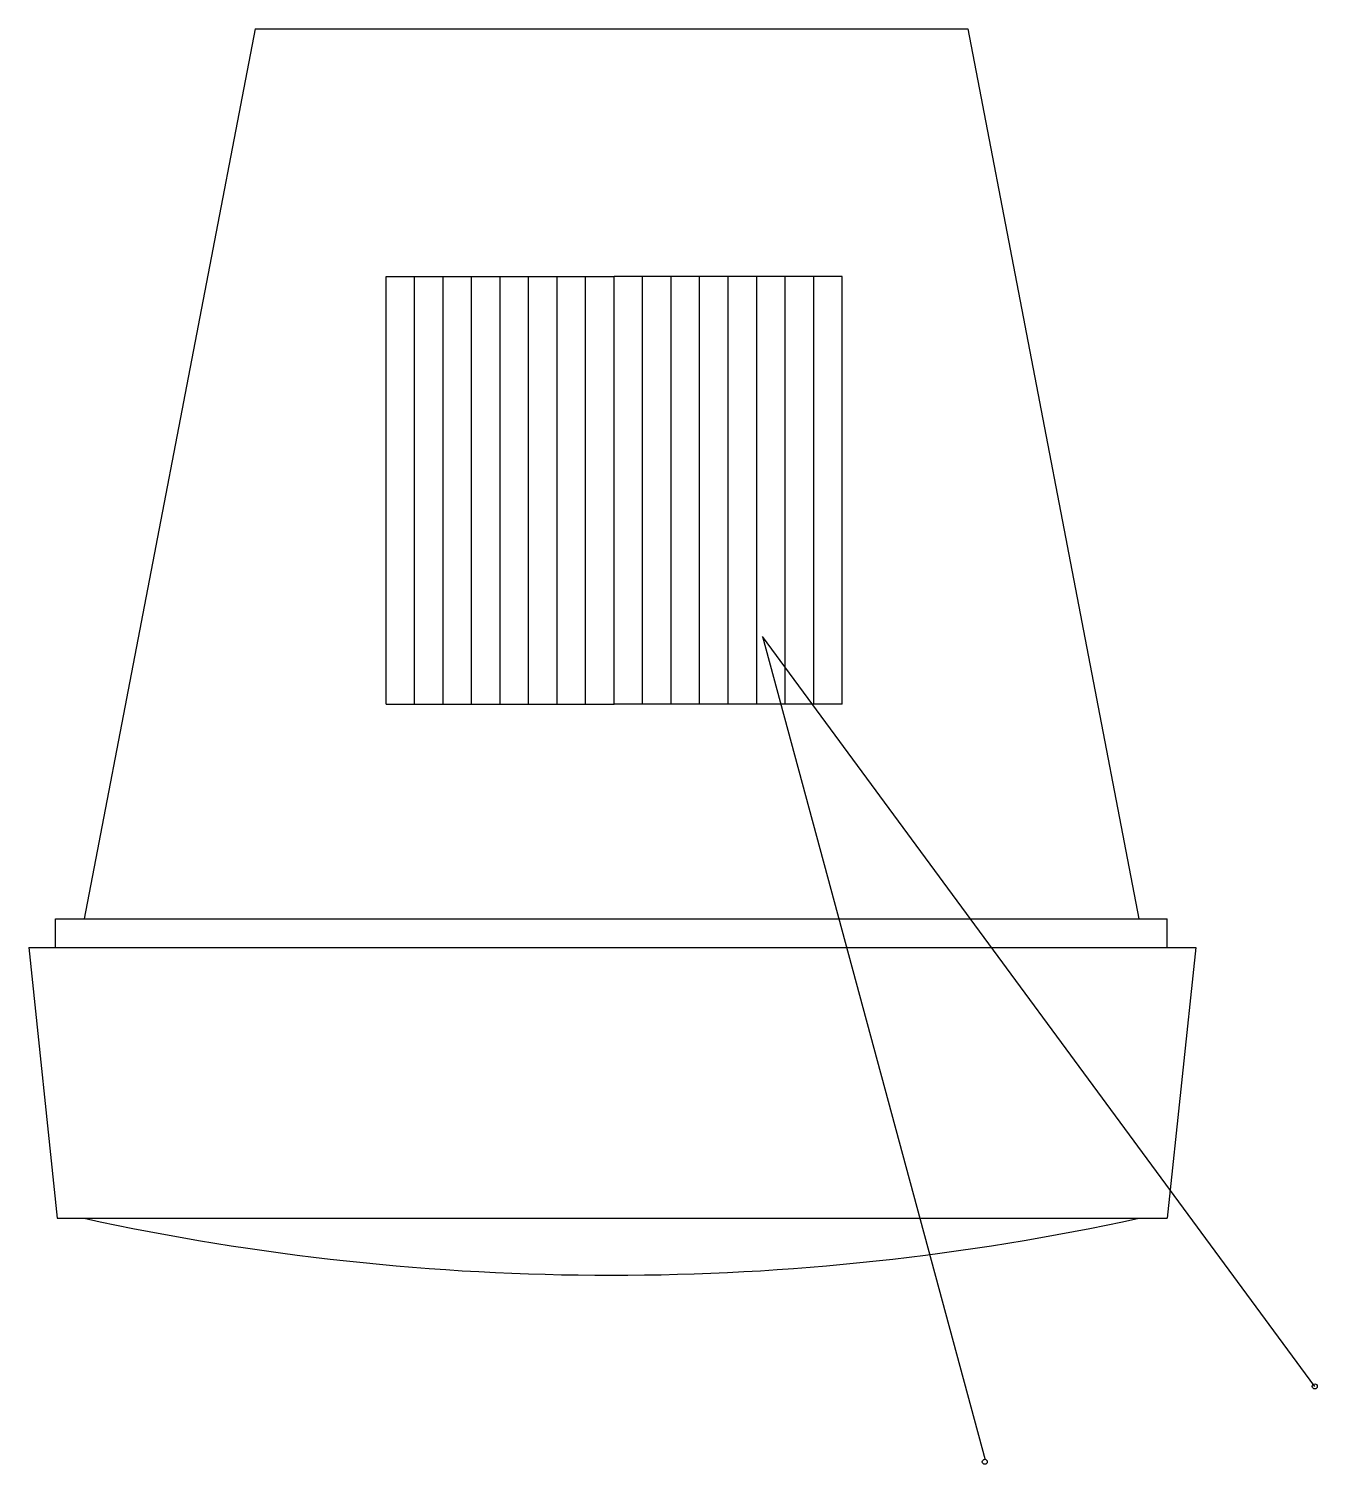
# Model space of a CAD drawing. Extents: x 0.752 to 1.175, y 0.724 to 1.196.
import ezdxf

# ---------------------------------------------------------------- set-up
doc = ezdxf.new("R2010")
doc.units = 0
doc.layers.get('0').update_dxf_attribs({"linetype": 'CONTINUOUS'})

msp = doc.modelspace()

# ---------------------------------------------------------------- linework, layer by layer
at = {"color": 0}
for p, q in [((0.82598, 1.19636), (0.76973, 0.9036)), ((0.82598, 1.19636), (1.06036, 1.19636)), ((1.06036, 1.19636), (1.11661, 0.9036)), ((0.86909, 1.11483), (0.94409, 1.11483)), ((0.86909, 0.9742), (0.86909, 1.11483)), ((0.87846, 0.9742), (0.87846, 1.11483)), ((0.88784, 0.9742), (0.88784, 1.11483)), ((0.89721, 0.9742), (0.89721, 1.11483)), ((0.90659, 0.9742), (0.90659, 1.11483)), ((0.91596, 0.9742), (0.91596, 1.11483)), ((0.92534, 0.9742), (0.92534, 1.11483)), ((0.93471, 0.9742), (0.93471, 1.11483)), ((1.01909, 1.11483), (0.94409, 1.11483)), ((0.94409, 0.9742), (0.94409, 1.11483)), ((0.94409, 0.9742), (0.94409, 1.11483)), ((0.95346, 0.9742), (0.95346, 1.11483)), ((0.96284, 0.9742), (0.96284, 1.11483)), ((0.97221, 0.9742), (0.97221, 1.11483)), ((0.98159, 0.9742), (0.98159, 1.11483)), ((0.99096, 0.9742), (0.99096, 1.11483)), ((1.00034, 0.9742), (1.00034, 1.11483)), ((1.00971, 0.9742), (1.00971, 1.11483)), ((1.01909, 0.9742), (1.01909, 1.11483)), ((0.86909, 0.9742), (0.94409, 0.9742)), ((1.01909, 0.9742), (0.94409, 0.9742)), ((0.76036, 0.9036), (1.12598, 0.9036)), ((0.76036, 0.89422), (0.76036, 0.9036)), ((1.12598, 0.89422), (1.12598, 0.9036)), ((0.75155, 0.89422), (1.13536, 0.89422)), ((0.75155, 0.89422), (0.76092, 0.80516)), ((1.13536, 0.89422), (1.12598, 0.80516)), ((0.76092, 0.80516), (1.12598, 0.80516))]:
    msp.add_line(p, q, dxfattribs=at)
msp.add_lwpolyline([(1.17451, 0.74979), (0.99287, 0.99649), (1.06611, 0.72563)], dxfattribs=at)
for centre in [(1.17451, 0.74983), (1.06599, 0.72504)]:
    msp.add_circle(centre, 0.000823, dxfattribs=at)
msp.add_arc((0.94317, 1.59791), 0.8115, 257.65931, 282.34069, dxfattribs=at)

doc.saveas('drawing.dxf')
